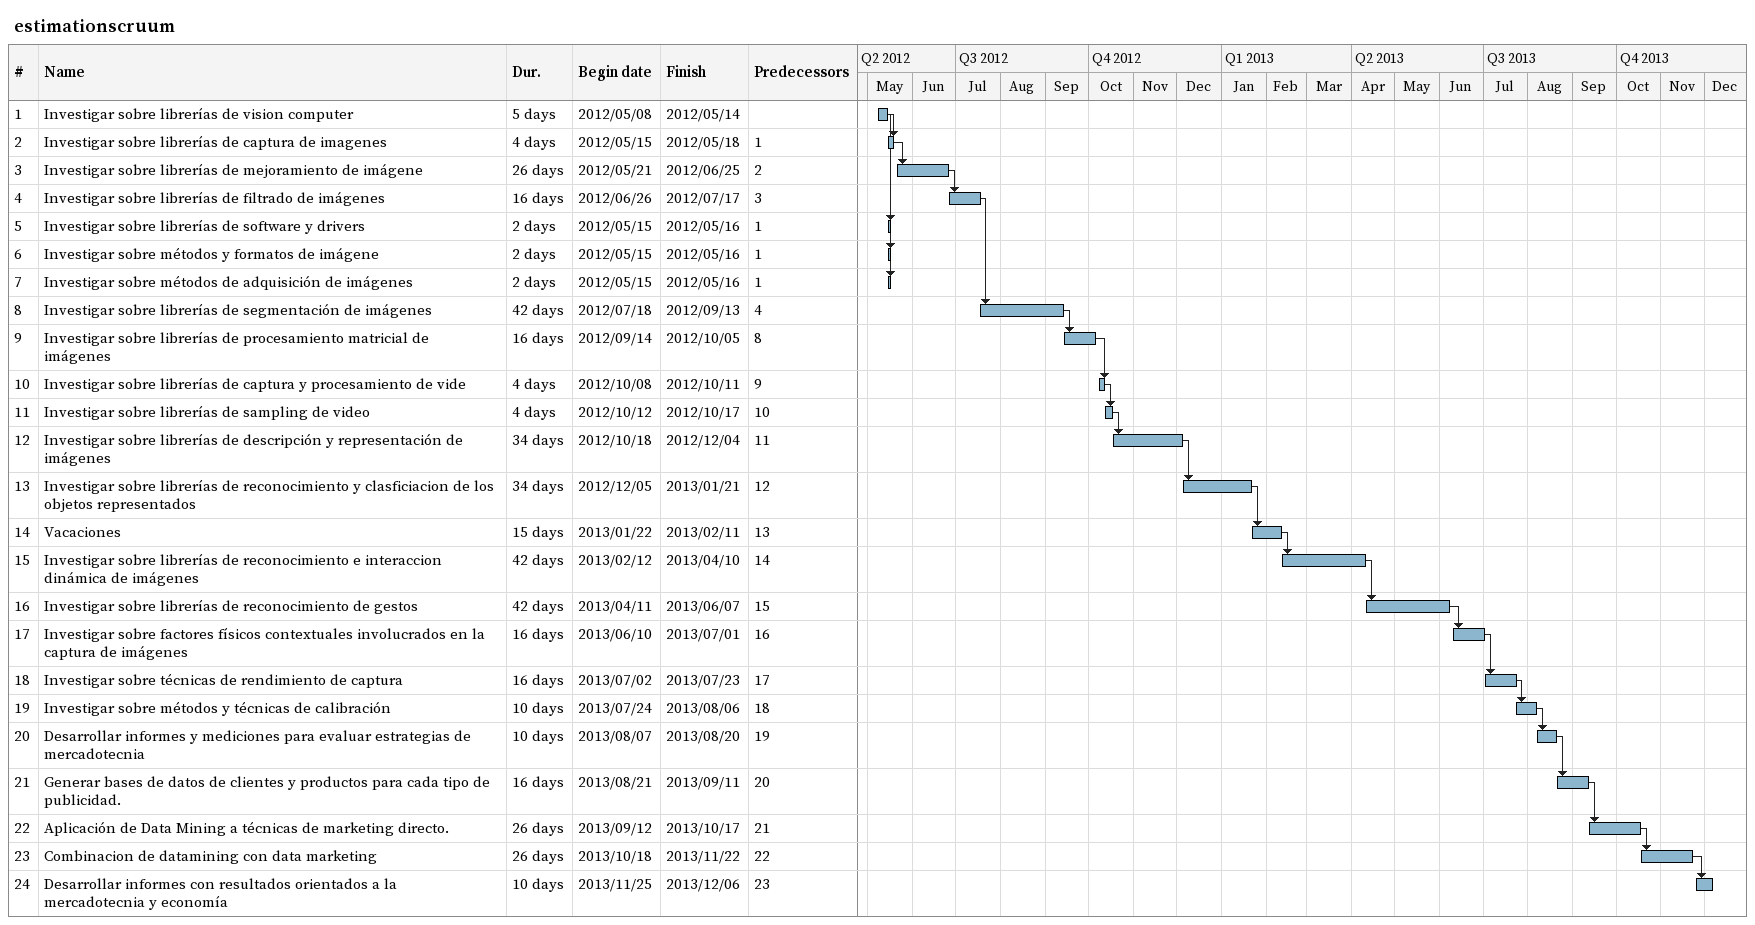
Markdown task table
estimationscruum

| ID | Task | Duration | Start | Finish | Predecessors |
|---|---|---|---|---|---|
| 1 | Investigar sobre librerías de vision computer | 5d | 2012-05-08 | 2012-05-14 |  |
| 2 | Investigar sobre librerías de captura de imagenes | 4d | 2012-05-15 | 2012-05-18 | 1 |
| 3 | Investigar sobre librerías de mejoramiento de imágene | 26d | 2012-05-21 | 2012-06-25 | 2 |
| 4 | Investigar sobre librerías de filtrado de imágenes | 16d | 2012-06-26 | 2012-07-17 | 3 |
| 5 | Investigar sobre librerías de software y drivers | 2d | 2012-05-15 | 2012-05-16 | 1 |
| 6 | Investigar sobre métodos y formatos de imágene | 2d | 2012-05-15 | 2012-05-16 | 1 |
| 7 | Investigar sobre métodos de adquisición de imágenes | 2d | 2012-05-15 | 2012-05-16 | 1 |
| 8 | Investigar sobre librerías de segmentación de imágenes | 42d | 2012-07-18 | 2012-09-13 | 4 |
| 9 | Investigar sobre librerías de procesamiento matricial de imágenes | 16d | 2012-09-14 | 2012-10-05 | 8 |
| 10 | Investigar sobre librerías de captura y procesamiento de vide | 4d | 2012-10-08 | 2012-10-11 | 9 |
| 11 | Investigar sobre librerías de sampling de video | 4d | 2012-10-12 | 2012-10-17 | 10 |
| 12 | Investigar sobre librerías de descripción y representación de imágenes | 34d | 2012-10-18 | 2012-12-04 | 11 |
| 13 | Investigar sobre librerías de reconocimiento y clasficiacion de los objetos representados | 34d | 2012-12-05 | 2013-01-21 | 12 |
| 14 | Vacaciones | 15d | 2013-01-22 | 2013-02-11 | 13 |
| 15 | Investigar sobre librerías de reconocimiento e interaccion dinámica de imágenes | 42d | 2013-02-12 | 2013-04-10 | 14 |
| 16 | Investigar sobre librerías de reconocimiento de gestos | 42d | 2013-04-11 | 2013-06-07 | 15 |
| 17 | Investigar sobre factores físicos contextuales involucrados en la captura de imágenes | 16d | 2013-06-10 | 2013-07-01 | 16 |
| 18 | Investigar sobre técnicas de rendimiento de captura | 16d | 2013-07-02 | 2013-07-23 | 17 |
| 19 | Investigar sobre métodos y técnicas de calibración | 10d | 2013-07-24 | 2013-08-06 | 18 |
| 20 | Desarrollar informes y mediciones para evaluar estrategias de mercadotecnia | 10d | 2013-08-07 | 2013-08-20 | 19 |
| 21 | Generar bases de datos de clientes y productos para cada tipo de publicidad. | 16d | 2013-08-21 | 2013-09-11 | 20 |
| 22 | Aplicación de Data Mining a técnicas de marketing directo. | 26d | 2013-09-12 | 2013-10-17 | 21 |
| 23 | Combinacion de datamining con data marketing | 26d | 2013-10-18 | 2013-11-22 | 22 |
| 24 | Desarrollar informes con resultados orientados a la mercadotecnia y economía | 10d | 2013-11-25 | 2013-12-06 | 23 |
